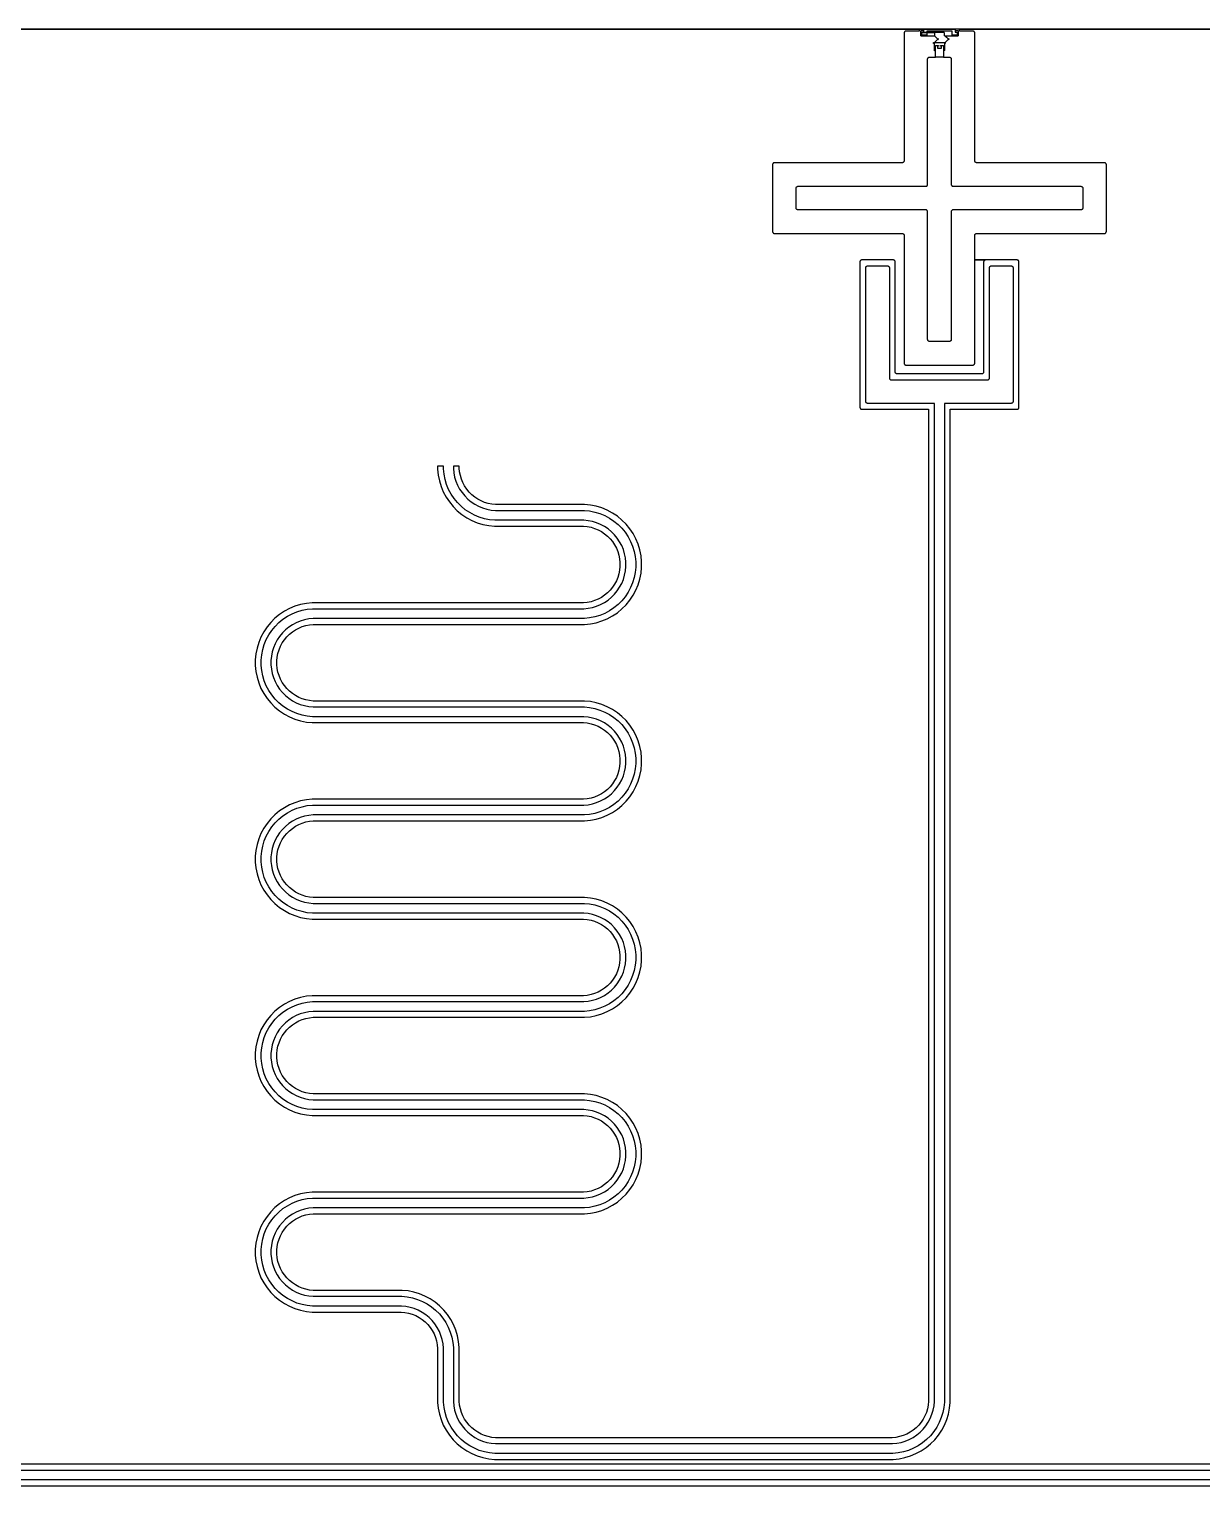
# Model space of a CAD drawing. Extents: x 200 to 9800, y 200 to 9800.
# Drawn here: x 5022 to 6217, y 4989 to 6472 of the extents above; entities that cross this region are included whole.
import ezdxf

# ---------------------------------------------------------------- set-up
doc = ezdxf.new("R2010")
doc.units = 0
doc.layers.add('L136D1', color=1, linetype='CONTINUOUS')
doc.layers.add('L1D0', color=2, linetype='CONTINUOUS')

msp = doc.modelspace()

# ---------------------------------------------------------------- linework, layer by layer
at = {"layer": 'L136D1'}
msp.add_lwpolyline([(5945.5, 6443.5), (5945.5, 6449.8), (5944.975, 6449.8), (5944.927, 6449.805), (5944.878, 6449.814), (5944.831, 6449.829), (5944.786, 6449.847), (5944.743, 6449.871), (5944.702, 6449.898), (5944.664, 6449.929), (5944.629, 6449.964), (5944.598, 6450.002), (5944.571, 6450.043), (5944.547, 6450.086), (5944.529, 6450.131), (5944.514, 6450.178), (5944.505, 6450.227), (5944.5, 6450.275), (5944.5, 6457.5), (5943.5, 6457.5), (5943.5, 6458.5), (5944.485, 6458.5), (5947.736, 6461.75), (5944.346, 6465.139), (5944.336, 6465.129), (5944.298, 6465.098), (5944.257, 6465.071), (5944.214, 6465.047), (5944.169, 6465.029), (5944.122, 6465.014), (5944.073, 6465.005), (5944.025, 6465), (5930.975, 6465), (5930.927, 6465.005), (5930.878, 6465.014), (5930.831, 6465.029), (5930.786, 6465.047), (5930.743, 6465.071), (5930.702, 6465.098), (5930.664, 6465.129), (5930.629, 6465.164), (5930.598, 6465.202), (5930.571, 6465.243), (5930.547, 6465.286), (5930.529, 6465.331), (5930.514, 6465.378), (5930.505, 6465.427), (5930.5, 6465.475), (5930.5, 6468.5), (5944.975, 6468.5), (5944.927, 6468.495), (5944.878, 6468.486), (5944.831, 6468.471), (5944.786, 6468.453), (5944.743, 6468.429), (5944.702, 6468.402), (5944.664, 6468.371), (5944.629, 6468.336), (5944.598, 6468.298), (5944.571, 6468.257), (5944.547, 6468.214), (5944.529, 6468.169), (5944.514, 6468.122), (5944.505, 6468.073), (5944.5, 6468.025), (5944.5, 6465.475), (5944.495, 6465.427), (5944.486, 6465.378), (5944.471, 6465.331), (5944.453, 6465.286), (5944.429, 6465.243), (5944.402, 6465.202), (5944.371, 6465.164), (5944.361, 6465.154), (5947.75, 6461.764), (5948.457, 6462.471), (5948.471, 6462.457), (5947.764, 6461.75), (5948.471, 6461.043), (5948.457, 6461.029), (5947.75, 6461.736), (5944.515, 6458.5), (5955.485, 6458.5), (5958.736, 6461.75), (5955.485, 6465), (5954.975, 6465), (5954.927, 6465.005), (5954.878, 6465.014), (5954.831, 6465.029), (5954.786, 6465.047), (5954.743, 6465.071), (5954.702, 6465.098), (5954.664, 6465.129), (5954.629, 6465.164), (5954.598, 6465.202), (5954.571, 6465.243), (5954.547, 6465.286), (5954.529, 6465.331), (5954.514, 6465.378), (5954.505, 6465.427), (5954.5, 6465.475), (5954.5, 6468.025), (5954.495, 6468.073), (5954.486, 6468.122), (5954.471, 6468.169), (5954.453, 6468.214), (5954.429, 6468.257), (5954.402, 6468.298), (5954.371, 6468.336), (5954.336, 6468.371), (5954.298, 6468.402), (5954.257, 6468.429), (5954.214, 6468.453), (5954.169, 6468.471), (5954.122, 6468.486), (5954.073, 6468.495), (5954.025, 6468.5), (5930.5, 6468.5), (5930.5, 6470.025), (5930.505, 6470.073), (5930.514, 6470.122), (5930.529, 6470.169), (5930.547, 6470.214), (5930.571, 6470.257), (5930.598, 6470.298), (5930.629, 6470.336), (5930.664, 6470.371), (5930.702, 6470.402), (5930.743, 6470.429), (5930.786, 6470.453), (5930.831, 6470.471), (5930.878, 6470.486), (5930.927, 6470.495), (5930.975, 6470.5), (5933.5, 6470.5), (5933.5, 6472), (5965.5, 6472), (5965.5, 6470.5), (5968.025, 6470.5), (5968.073, 6470.495), (5968.122, 6470.486), (5968.169, 6470.471), (5968.214, 6470.453), (5968.257, 6470.429), (5968.298, 6470.402), (5968.336, 6470.371), (5968.371, 6470.336), (5968.402, 6470.298), (5968.429, 6470.257), (5968.453, 6470.214), (5968.471, 6470.169), (5968.486, 6470.122), (5968.495, 6470.073), (5968.5, 6470.025), (5968.5, 6465.475), (5968.495, 6465.427), (5968.486, 6465.378), (5968.471, 6465.331), (5968.453, 6465.286), (5968.429, 6465.243), (5968.402, 6465.202), (5968.371, 6465.164), (5968.336, 6465.129), (5968.298, 6465.098), (5968.257, 6465.071), (5968.214, 6465.047), (5968.169, 6465.029), (5968.122, 6465.014), (5968.073, 6465.005), (5968.025, 6465), (5955.515, 6465), (5958.75, 6461.764), (5959.457, 6462.471), (5959.471, 6462.457), (5958.764, 6461.75), (5959.471, 6461.043), (5959.457, 6461.029), (5958.75, 6461.736), (5955.5, 6458.485), (5955.5, 6457.5), (5954.5, 6457.5), (5954.5, 6450.275), (5954.495, 6450.227), (5954.486, 6450.178), (5954.471, 6450.131), (5954.453, 6450.086), (5954.429, 6450.043), (5954.402, 6450.002), (5954.371, 6449.964), (5954.336, 6449.929), (5954.298, 6449.898), (5954.257, 6449.871), (5954.214, 6449.847), (5954.169, 6449.829), (5954.122, 6449.814), (5954.073, 6449.805), (5954.025, 6449.8), (5953.5, 6449.8), (5953.5, 6443.5)], close=True, dxfattribs=at)
at = {"layer": 'L1D0'}
for points in [[(7970, 6472), (2010.5, 6472)], [(3770, 6472), (5965.5, 6472), (5965.5, 6469), (5967.5, 6469), (5967.5, 6466), (5962.5, 6466), (5962.5, 6470), (5936.5, 6470), (5936.5, 6466), (5931.5, 6466), (5931.5, 6469), (5933.5, 6469), (5933.5, 6472), (5929, 6472), (5929, 6470), (5915.402, 6470), (5915.206, 6469.981), (5915.013, 6469.942), (5914.825, 6469.885), (5914.644, 6469.81), (5914.471, 6469.718), (5914.307, 6469.608), (5914.155, 6469.484), (5914.016, 6469.345), (5913.892, 6469.193), (5913.782, 6469.029), (5913.69, 6468.856), (5913.615, 6468.675), (5913.558, 6468.487), (5913.519, 6468.294), (5913.5, 6468.098), (5913.5, 6337.902), (5913.481, 6337.706), (5913.442, 6337.513), (5913.385, 6337.325), (5913.31, 6337.144), (5913.218, 6336.971), (5913.108, 6336.807), (5912.984, 6336.655), (5912.845, 6336.516), (5912.693, 6336.392), (5912.529, 6336.282), (5912.356, 6336.19), (5912.175, 6336.115), (5911.987, 6336.058), (5911.794, 6336.019), (5911.598, 6336), (5781.402, 6336), (5781.206, 6335.981), (5781.013, 6335.942), (5780.825, 6335.885), (5780.644, 6335.81), (5780.471, 6335.718), (5780.307, 6335.608), (5780.155, 6335.484), (5780.016, 6335.345), (5779.892, 6335.193), (5779.782, 6335.029), (5779.69, 6334.856), (5779.615, 6334.675), (5779.558, 6334.487), (5779.519, 6334.294), (5779.5, 6334.098), (5779.5, 6265.902), (5779.519, 6265.706), (5779.558, 6265.513), (5779.615, 6265.325), (5779.69, 6265.144), (5779.782, 6264.971), (5779.892, 6264.807), (5780.016, 6264.655), (5780.155, 6264.516), (5780.307, 6264.392), (5780.471, 6264.282), (5780.644, 6264.19), (5780.825, 6264.115), (5781.013, 6264.058), (5781.206, 6264.019), (5781.402, 6264), (5911.598, 6264), (5911.794, 6263.981), (5911.987, 6263.942), (5912.175, 6263.885), (5912.356, 6263.81), (5912.529, 6263.718), (5912.693, 6263.608), (5912.845, 6263.484), (5912.984, 6263.345), (5913.108, 6263.193), (5913.218, 6263.029), (5913.31, 6262.856), (5913.385, 6262.675), (5913.442, 6262.487), (5913.481, 6262.294), (5913.5, 6262.098), (5913.5, 6131.902), (5913.519, 6131.706), (5913.558, 6131.513), (5913.615, 6131.325), (5913.69, 6131.144), (5913.782, 6130.971), (5913.892, 6130.807), (5914.016, 6130.655), (5914.155, 6130.516), (5914.307, 6130.392), (5914.471, 6130.282), (5914.644, 6130.19), (5914.825, 6130.115), (5915.013, 6130.058), (5915.206, 6130.019), (5915.402, 6130), (5983.598, 6130), (5983.794, 6130.019), (5983.987, 6130.058), (5984.175, 6130.115), (5984.356, 6130.19), (5984.529, 6130.282), (5984.693, 6130.392), (5984.845, 6130.516), (5984.984, 6130.655), (5985.108, 6130.807), (5985.218, 6130.971), (5985.31, 6131.144), (5985.385, 6131.325), (5985.442, 6131.513), (5985.481, 6131.706), (5985.5, 6131.902), (5985.5, 6237), (5996.402, 6237), (5996.206, 6236.981), (5996.013, 6236.942), (5995.825, 6236.885), (5995.644, 6236.81), (5995.471, 6236.718), (5995.307, 6236.608), (5995.155, 6236.484), (5995.016, 6236.345), (5994.892, 6236.193), (5994.782, 6236.029), (5994.69, 6235.856), (5994.615, 6235.675), (5994.558, 6235.487), (5994.519, 6235.294), (5994.5, 6235.098), (5994.5, 6122.902), (5994.481, 6122.706), (5994.442, 6122.513), (5994.385, 6122.325), (5994.31, 6122.144), (5994.218, 6121.971), (5994.108, 6121.807), (5993.984, 6121.655), (5993.845, 6121.516), (5993.693, 6121.392), (5993.529, 6121.282), (5993.356, 6121.19), (5993.175, 6121.115), (5992.987, 6121.058), (5992.794, 6121.019), (5992.598, 6121), (5906.402, 6121), (5906.206, 6121.019), (5906.013, 6121.058), (5905.825, 6121.115), (5905.644, 6121.19), (5905.471, 6121.282), (5905.307, 6121.392), (5905.155, 6121.516), (5905.016, 6121.655), (5904.892, 6121.807), (5904.782, 6121.971), (5904.69, 6122.144), (5904.615, 6122.325), (5904.558, 6122.513), (5904.519, 6122.706), (5904.5, 6122.902), (5904.5, 6235.098), (5904.481, 6235.294), (5904.442, 6235.487), (5904.385, 6235.675), (5904.31, 6235.856), (5904.218, 6236.029), (5904.108, 6236.193), (5903.984, 6236.345), (5903.845, 6236.484), (5903.693, 6236.608), (5903.529, 6236.718), (5903.356, 6236.81), (5903.175, 6236.885), (5902.987, 6236.942), (5902.794, 6236.981), (5902.598, 6237), (5870.402, 6237), (5870.206, 6236.981), (5870.013, 6236.942), (5869.825, 6236.885), (5869.644, 6236.81), (5869.471, 6236.718), (5869.307, 6236.608), (5869.155, 6236.484), (5869.016, 6236.345), (5868.892, 6236.193), (5868.782, 6236.029), (5868.69, 6235.856), (5868.615, 6235.675), (5868.558, 6235.487), (5868.519, 6235.294), (5868.5, 6235.098), (5868.5, 6086.902), (5868.519, 6086.706), (5868.558, 6086.513), (5868.615, 6086.325), (5868.69, 6086.144), (5868.782, 6085.971), (5868.892, 6085.807), (5869.016, 6085.655), (5869.155, 6085.516), (5869.307, 6085.392), (5869.471, 6085.282), (5869.644, 6085.19), (5869.825, 6085.115), (5870.013, 6085.058), (5870.206, 6085.019), (5870.402, 6085), (5938.5, 6085), (5938.5, 5075.084), (5938.124, 5071.271), (5937.377, 5067.512), (5936.265, 5063.845), (5934.798, 5060.305), (5932.992, 5056.926), (5930.863, 5053.74), (5928.432, 5050.778), (5925.722, 5048.068), (5922.76, 5045.637), (5919.574, 5043.508), (5916.195, 5041.702), (5912.655, 5040.235), (5908.988, 5039.123), (5905.229, 5038.376), (5901.416, 5038), (5497.584, 5038), (5493.771, 5038.376), (5490.012, 5039.123), (5486.345, 5040.235), (5482.805, 5041.702), (5479.426, 5043.508), (5476.24, 5045.637), (5473.278, 5048.068), (5470.568, 5050.778), (5468.137, 5053.74), (5466.008, 5056.926), (5464.202, 5060.305), (5462.735, 5063.845), (5461.623, 5067.512), (5460.876, 5071.271), (5460.5, 5075.084), (5460.5, 5129.997), (5459.913, 5135.961), (5458.743, 5141.84), (5457.003, 5147.575), (5454.71, 5153.112), (5451.885, 5158.398), (5448.555, 5163.381), (5444.753, 5168.015), (5440.515, 5172.253), (5435.881, 5176.055), (5430.898, 5179.385), (5425.612, 5182.21), (5420.075, 5184.503), (5414.34, 5186.243), (5408.461, 5187.413), (5402.497, 5188), (5311.892, 5188), (5308.079, 5188.376), (5304.32, 5189.123), (5300.653, 5190.235), (5297.113, 5191.702), (5293.734, 5193.508), (5290.548, 5195.637), (5287.586, 5198.068), (5284.876, 5200.778), (5282.445, 5203.74), (5280.316, 5206.926), (5278.51, 5210.305), (5277.043, 5213.845), (5275.931, 5217.512), (5275.184, 5221.271), (5274.808, 5225.084), (5274.808, 5228.916), (5275.184, 5232.729), (5275.931, 5236.488), (5277.043, 5240.155), (5278.51, 5243.695), (5280.316, 5247.074), (5282.445, 5250.26), (5284.876, 5253.222), (5287.586, 5255.932), (5290.548, 5258.363), (5293.734, 5260.492), (5297.113, 5262.298), (5300.653, 5263.765), (5304.32, 5264.877), (5308.079, 5265.624), (5311.892, 5266), (5588.189, 5266), (5594.153, 5266.587), (5600.032, 5267.757), (5605.767, 5269.497), (5611.304, 5271.79), (5616.59, 5274.615), (5621.573, 5277.945), (5626.207, 5281.747), (5630.445, 5285.985), (5634.247, 5290.619), (5637.577, 5295.602), (5640.402, 5300.888), (5642.695, 5306.425), (5644.435, 5312.16), (5645.605, 5318.039), (5646.192, 5324.003), (5646.192, 5329.997), (5645.605, 5335.961), (5644.435, 5341.84), (5642.695, 5347.575), (5640.402, 5353.112), (5637.577, 5358.398), (5634.247, 5363.381), (5630.445, 5368.015), (5626.207, 5372.253), (5621.573, 5376.055), (5616.59, 5379.385), (5611.304, 5382.21), (5605.767, 5384.503), (5600.032, 5386.243), (5594.153, 5387.413), (5588.189, 5388), (5311.892, 5388), (5308.079, 5388.376), (5304.32, 5389.123), (5300.653, 5390.235), (5297.113, 5391.702), (5293.734, 5393.508), (5290.548, 5395.637), (5287.586, 5398.068), (5284.876, 5400.778), (5282.445, 5403.74), (5280.316, 5406.926), (5278.51, 5410.305), (5277.043, 5413.845), (5275.931, 5417.512), (5275.184, 5421.271), (5274.808, 5425.084), (5274.808, 5428.916), (5275.184, 5432.729), (5275.931, 5436.488), (5277.043, 5440.155), (5278.51, 5443.695), (5280.316, 5447.074), (5282.445, 5450.26), (5284.876, 5453.222), (5287.586, 5455.932), (5290.548, 5458.363), (5293.734, 5460.492), (5297.113, 5462.298), (5300.653, 5463.765), (5304.32, 5464.877), (5308.079, 5465.624), (5311.892, 5466), (5588.189, 5466), (5594.153, 5466.587), (5600.032, 5467.757), (5605.767, 5469.497), (5611.304, 5471.79), (5616.59, 5474.615), (5621.573, 5477.945), (5626.207, 5481.747), (5630.445, 5485.985), (5634.247, 5490.619), (5637.577, 5495.602), (5640.402, 5500.888), (5642.695, 5506.425), (5644.435, 5512.16), (5645.605, 5518.039), (5646.192, 5524.003), (5646.192, 5529.997), (5645.605, 5535.961), (5644.435, 5541.84), (5642.695, 5547.575), (5640.402, 5553.112), (5637.577, 5558.398), (5634.247, 5563.381), (5630.445, 5568.015), (5626.207, 5572.253), (5621.573, 5576.055), (5616.59, 5579.385), (5611.304, 5582.21), (5605.767, 5584.503), (5600.032, 5586.243), (5594.153, 5587.413), (5588.189, 5588), (5311.892, 5588), (5308.079, 5588.376), (5304.32, 5589.123), (5300.653, 5590.235), (5297.113, 5591.702), (5293.734, 5593.508), (5290.548, 5595.637), (5287.586, 5598.068), (5284.876, 5600.778), (5282.445, 5603.74), (5280.316, 5606.926), (5278.51, 5610.305), (5277.043, 5613.845), (5275.931, 5617.512), (5275.184, 5621.271), (5274.808, 5625.084), (5274.808, 5628.916), (5275.184, 5632.729), (5275.931, 5636.488), (5277.043, 5640.155), (5278.51, 5643.695), (5280.316, 5647.074), (5282.445, 5650.26), (5284.876, 5653.222), (5287.586, 5655.932), (5290.548, 5658.363), (5293.734, 5660.492), (5297.113, 5662.298), (5300.653, 5663.765), (5304.32, 5664.877), (5308.079, 5665.624), (5311.892, 5666), (5588.189, 5666), (5594.153, 5666.587), (5600.032, 5667.757), (5605.767, 5669.497), (5611.304, 5671.79), (5616.59, 5674.615), (5621.573, 5677.945), (5626.207, 5681.747), (5630.445, 5685.985), (5634.247, 5690.619), (5637.577, 5695.602), (5640.402, 5700.888), (5642.695, 5706.425), (5644.435, 5712.16), (5645.605, 5718.039), (5646.192, 5724.003), (5646.192, 5729.997), (5645.605, 5735.961), (5644.435, 5741.84), (5642.695, 5747.575), (5640.402, 5753.112), (5637.577, 5758.398), (5634.247, 5763.381), (5630.445, 5768.015), (5626.207, 5772.253), (5621.573, 5776.055), (5616.59, 5779.385), (5611.304, 5782.21), (5605.767, 5784.503), (5600.032, 5786.243), (5594.153, 5787.413), (5588.189, 5788), (5311.892, 5788), (5308.079, 5788.376), (5304.32, 5789.123), (5300.653, 5790.235), (5297.113, 5791.702), (5293.734, 5793.508), (5290.548, 5795.637), (5287.586, 5798.068), (5284.876, 5800.778), (5282.445, 5803.74), (5280.316, 5806.926), (5278.51, 5810.305), (5277.043, 5813.845), (5275.931, 5817.512), (5275.184, 5821.271), (5274.808, 5825.084), (5274.808, 5828.916), (5275.184, 5832.729), (5275.931, 5836.488), (5277.043, 5840.155), (5278.51, 5843.695), (5280.316, 5847.074), (5282.445, 5850.26), (5284.876, 5853.222), (5287.586, 5855.932), (5290.548, 5858.363), (5293.734, 5860.492), (5297.113, 5862.298), (5300.653, 5863.765), (5304.32, 5864.877), (5308.079, 5865.624), (5311.892, 5866), (5588.189, 5866), (5594.153, 5866.587), (5600.032, 5867.757), (5605.767, 5869.497), (5611.304, 5871.79), (5616.59, 5874.615), (5621.573, 5877.945), (5626.207, 5881.747), (5630.445, 5885.985), (5634.247, 5890.619), (5637.577, 5895.602), (5640.402, 5900.888), (5642.695, 5906.425), (5644.435, 5912.16), (5645.605, 5918.039), (5646.192, 5924.003), (5646.192, 5929.997), (5645.605, 5935.961), (5644.435, 5941.84), (5642.695, 5947.575), (5640.402, 5953.112), (5637.577, 5958.398), (5634.247, 5963.381), (5630.445, 5968.015), (5626.207, 5972.253), (5621.573, 5976.055), (5616.59, 5979.385), (5611.304, 5982.21), (5605.767, 5984.503), (5600.032, 5986.243), (5594.153, 5987.413), (5588.189, 5988), (5497.584, 5988), (5493.771, 5988.376), (5490.012, 5989.123), (5486.345, 5990.235), (5482.805, 5991.702), (5479.426, 5993.508), (5476.24, 5995.637), (5473.278, 5998.068), (5470.568, 6000.778), (5468.137, 6003.74), (5466.008, 6006.926), (5464.202, 6010.305), (5462.735, 6013.845), (5461.623, 6017.512), (5460.876, 6021.271), (5460.5, 6025.084), (5460.5, 6027), (5454.5, 6027), (5454.5, 6024.789), (5454.933, 6020.389), (5455.796, 6016.053), (5457.079, 6011.822), (5458.771, 6007.737), (5460.856, 6003.837), (5463.312, 6000.161), (5466.117, 5996.743), (5469.243, 5993.617), (5472.661, 5990.812), (5476.337, 5988.356), (5480.237, 5986.271), (5484.322, 5984.579), (5488.553, 5983.296), (5492.889, 5982.433), (5497.289, 5982), (5587.894, 5982), (5593.272, 5981.47), (5598.572, 5980.416), (5603.743, 5978.847), (5608.736, 5976.779), (5613.502, 5974.232), (5617.995, 5971.23), (5622.172, 5967.801), (5625.993, 5963.98), (5629.422, 5959.803), (5632.424, 5955.31), (5634.971, 5950.544), (5637.039, 5945.551), (5638.608, 5940.38), (5639.662, 5935.08), (5640.192, 5929.702), (5640.192, 5924.298), (5639.662, 5918.92), (5638.608, 5913.62), (5637.039, 5908.449), (5634.971, 5903.456), (5632.424, 5898.69), (5629.422, 5894.197), (5625.993, 5890.02), (5622.172, 5886.199), (5617.995, 5882.77), (5613.502, 5879.768), (5608.736, 5877.221), (5603.743, 5875.153), (5598.572, 5873.584), (5593.272, 5872.53), (5587.894, 5872), (5311.597, 5872), (5307.197, 5871.567), (5302.861, 5870.704), (5298.63, 5869.421), (5294.545, 5867.729), (5290.645, 5865.644), (5286.969, 5863.188), (5283.551, 5860.383), (5280.425, 5857.257), (5277.62, 5853.839), (5275.164, 5850.163), (5273.079, 5846.263), (5271.387, 5842.178), (5270.104, 5837.947), (5269.241, 5833.611), (5268.808, 5829.211), (5268.808, 5824.789), (5269.241, 5820.389), (5270.104, 5816.053), (5271.387, 5811.822), (5273.079, 5807.737), (5275.164, 5803.837), (5277.62, 5800.161), (5280.425, 5796.743), (5283.551, 5793.617), (5286.969, 5790.812), (5290.645, 5788.356), (5294.545, 5786.271), (5298.63, 5784.579), (5302.861, 5783.296), (5307.197, 5782.433), (5311.597, 5782), (5587.894, 5782), (5593.272, 5781.47), (5598.572, 5780.416), (5603.743, 5778.847), (5608.736, 5776.779), (5613.502, 5774.232), (5617.995, 5771.23), (5622.172, 5767.801), (5625.993, 5763.98), (5629.422, 5759.803), (5632.424, 5755.31), (5634.971, 5750.544), (5637.039, 5745.551), (5638.608, 5740.38), (5639.662, 5735.08), (5640.192, 5729.702), (5640.192, 5724.298), (5639.662, 5718.92), (5638.608, 5713.62), (5637.039, 5708.449), (5634.971, 5703.456), (5632.424, 5698.69), (5629.422, 5694.197), (5625.993, 5690.02), (5622.172, 5686.199), (5617.995, 5682.77), (5613.502, 5679.768), (5608.736, 5677.221), (5603.743, 5675.153), (5598.572, 5673.584), (5593.272, 5672.53), (5587.894, 5672), (5311.597, 5672), (5307.197, 5671.567), (5302.861, 5670.704), (5298.63, 5669.421), (5294.545, 5667.729), (5290.645, 5665.644), (5286.969, 5663.188), (5283.551, 5660.383), (5280.425, 5657.257), (5277.62, 5653.839), (5275.164, 5650.163), (5273.079, 5646.263), (5271.387, 5642.178), (5270.104, 5637.947), (5269.241, 5633.611), (5268.808, 5629.211), (5268.808, 5624.789), (5269.241, 5620.389), (5270.104, 5616.053), (5271.387, 5611.822), (5273.079, 5607.737), (5275.164, 5603.837), (5277.62, 5600.161), (5280.425, 5596.743), (5283.551, 5593.617), (5286.969, 5590.812), (5290.645, 5588.356), (5294.545, 5586.271), (5298.63, 5584.579), (5302.861, 5583.296), (5307.197, 5582.433), (5311.597, 5582), (5587.894, 5582), (5593.272, 5581.47), (5598.572, 5580.416), (5603.743, 5578.847), (5608.736, 5576.779), (5613.502, 5574.232), (5617.995, 5571.23), (5622.172, 5567.801), (5625.993, 5563.98), (5629.422, 5559.803), (5632.424, 5555.31), (5634.971, 5550.544), (5637.039, 5545.551), (5638.608, 5540.38), (5639.662, 5535.08), (5640.192, 5529.702), (5640.192, 5524.298), (5639.662, 5518.92), (5638.608, 5513.62), (5637.039, 5508.449), (5634.971, 5503.456), (5632.424, 5498.69), (5629.422, 5494.197), (5625.993, 5490.02), (5622.172, 5486.199), (5617.995, 5482.77), (5613.502, 5479.768), (5608.736, 5477.221), (5603.743, 5475.153), (5598.572, 5473.584), (5593.272, 5472.53), (5587.894, 5472), (5311.597, 5472), (5307.197, 5471.567), (5302.861, 5470.704), (5298.63, 5469.421), (5294.545, 5467.729), (5290.645, 5465.644), (5286.969, 5463.188), (5283.551, 5460.383), (5280.425, 5457.257), (5277.62, 5453.839), (5275.164, 5450.163), (5273.079, 5446.263), (5271.387, 5442.178), (5270.104, 5437.947), (5269.241, 5433.611), (5268.808, 5429.211), (5268.808, 5424.789), (5269.241, 5420.389), (5270.104, 5416.053), (5271.387, 5411.822), (5273.079, 5407.737), (5275.164, 5403.837), (5277.62, 5400.161), (5280.425, 5396.743), (5283.551, 5393.617), (5286.969, 5390.812), (5290.645, 5388.356), (5294.545, 5386.271), (5298.63, 5384.579), (5302.861, 5383.296), (5307.197, 5382.433), (5311.597, 5382), (5587.894, 5382), (5593.272, 5381.47), (5598.572, 5380.416), (5603.743, 5378.847), (5608.736, 5376.779), (5613.502, 5374.232), (5617.995, 5371.23), (5622.172, 5367.801), (5625.993, 5363.98), (5629.422, 5359.803), (5632.424, 5355.31), (5634.971, 5350.544), (5637.039, 5345.551), (5638.608, 5340.38), (5639.662, 5335.08), (5640.192, 5329.702), (5640.192, 5324.298), (5639.662, 5318.92), (5638.608, 5313.62), (5637.039, 5308.449), (5634.971, 5303.456), (5632.424, 5298.69), (5629.422, 5294.197), (5625.993, 5290.02), (5622.172, 5286.199), (5617.995, 5282.77), (5613.502, 5279.768), (5608.736, 5277.221), (5603.743, 5275.153), (5598.572, 5273.584), (5593.272, 5272.53), (5587.894, 5272), (5311.597, 5272), (5307.197, 5271.567), (5302.861, 5270.704), (5298.63, 5269.421), (5294.545, 5267.729), (5290.645, 5265.644), (5286.969, 5263.188), (5283.551, 5260.383), (5280.425, 5257.257), (5277.62, 5253.839), (5275.164, 5250.163), (5273.079, 5246.263), (5271.387, 5242.178), (5270.104, 5237.947), (5269.241, 5233.611), (5268.808, 5229.211), (5268.808, 5224.789), (5269.241, 5220.389), (5270.104, 5216.053), (5271.387, 5211.822), (5273.079, 5207.737), (5275.164, 5203.837), (5277.62, 5200.161), (5280.425, 5196.743), (5283.551, 5193.617), (5286.969, 5190.812), (5290.645, 5188.356), (5294.545, 5186.271), (5298.63, 5184.579), (5302.861, 5183.296), (5307.197, 5182.433), (5311.597, 5182), (5402.202, 5182), (5407.58, 5181.47), (5412.88, 5180.416), (5418.051, 5178.847), (5423.044, 5176.779), (5427.81, 5174.232), (5432.303, 5171.23), (5436.48, 5167.801), (5440.301, 5163.98), (5443.73, 5159.803), (5446.732, 5155.31), (5449.279, 5150.544), (5451.347, 5145.551), (5452.916, 5140.38), (5453.97, 5135.08), (5454.5, 5129.702), (5454.5, 5074.789), (5454.933, 5070.389), (5455.796, 5066.053), (5457.079, 5061.822), (5458.771, 5057.737), (5460.856, 5053.837), (5463.312, 5050.161), (5466.117, 5046.743), (5469.243, 5043.617), (5472.661, 5040.812), (5476.337, 5038.356), (5480.237, 5036.271), (5484.322, 5034.579), (5488.553, 5033.296), (5492.889, 5032.433), (5497.289, 5032), (5901.711, 5032), (5906.111, 5032.433), (5910.447, 5033.296), (5914.678, 5034.579), (5918.763, 5036.271), (5922.663, 5038.356), (5926.339, 5040.812), (5929.757, 5043.617), (5932.883, 5046.743), (5935.688, 5050.161), (5938.144, 5053.837), (5940.229, 5057.737), (5941.921, 5061.822), (5943.204, 5066.053), (5944.067, 5070.389), (5944.5, 5074.789), (5944.5, 6091), (5876.402, 6091), (5876.206, 6091.019), (5876.013, 6091.058), (5875.825, 6091.115), (5875.644, 6091.19), (5875.471, 6091.282), (5875.307, 6091.392), (5875.155, 6091.516), (5875.016, 6091.655), (5874.892, 6091.807), (5874.782, 6091.971), (5874.69, 6092.144), (5874.615, 6092.325), (5874.558, 6092.513), (5874.519, 6092.706), (5874.5, 6092.902), (5874.5, 6229.098), (5874.519, 6229.294), (5874.558, 6229.487), (5874.615, 6229.675), (5874.69, 6229.856), (5874.782, 6230.029), (5874.892, 6230.193), (5875.016, 6230.345), (5875.155, 6230.484), (5875.307, 6230.608), (5875.471, 6230.718), (5875.644, 6230.81), (5875.825, 6230.885), (5876.013, 6230.942), (5876.206, 6230.981), (5876.402, 6231), (5896.598, 6231), (5896.794, 6230.981), (5896.987, 6230.942), (5897.175, 6230.885), (5897.356, 6230.81), (5897.529, 6230.718), (5897.693, 6230.608), (5897.845, 6230.484), (5897.984, 6230.345), (5898.108, 6230.193), (5898.218, 6230.029), (5898.31, 6229.856), (5898.385, 6229.675), (5898.442, 6229.487), (5898.481, 6229.294), (5898.5, 6229.098), (5898.5, 6116.902), (5898.519, 6116.706), (5898.558, 6116.513), (5898.615, 6116.325), (5898.69, 6116.144), (5898.782, 6115.971), (5898.892, 6115.807), (5899.016, 6115.655), (5899.155, 6115.516), (5899.307, 6115.392), (5899.471, 6115.282), (5899.644, 6115.19), (5899.825, 6115.115), (5900.013, 6115.058), (5900.206, 6115.019), (5900.402, 6115), (5998.598, 6115), (5998.794, 6115.019), (5998.987, 6115.058), (5999.175, 6115.115), (5999.356, 6115.19), (5999.529, 6115.282), (5999.693, 6115.392), (5999.845, 6115.516), (5999.984, 6115.655), (6000.108, 6115.807), (6000.218, 6115.971), (6000.31, 6116.144), (6000.385, 6116.325), (6000.442, 6116.513), (6000.481, 6116.706), (6000.5, 6116.902), (6000.5, 6229.098), (6000.519, 6229.294), (6000.558, 6229.487), (6000.615, 6229.675), (6000.69, 6229.856), (6000.782, 6230.029), (6000.892, 6230.193), (6001.016, 6230.345), (6001.155, 6230.484), (6001.307, 6230.608), (6001.471, 6230.718), (6001.644, 6230.81), (6001.825, 6230.885), (6002.013, 6230.942), (6002.206, 6230.981), (6002.402, 6231), (6022.598, 6231), (6022.794, 6230.981), (6022.987, 6230.942), (6023.175, 6230.885), (6023.356, 6230.81), (6023.529, 6230.718), (6023.693, 6230.608), (6023.845, 6230.484), (6023.984, 6230.345), (6024.108, 6230.193), (6024.218, 6230.029), (6024.31, 6229.856), (6024.385, 6229.675), (6024.442, 6229.487), (6024.481, 6229.294), (6024.5, 6229.098), (6024.5, 6092.902), (6024.481, 6092.706), (6024.442, 6092.513), (6024.385, 6092.325), (6024.31, 6092.144), (6024.218, 6091.971), (6024.108, 6091.807), (6023.984, 6091.655), (6023.845, 6091.516), (6023.693, 6091.392), (6023.529, 6091.282), (6023.356, 6091.19), (6023.175, 6091.115), (6022.987, 6091.058), (6022.794, 6091.019), (6022.598, 6091), (5954.5, 6091), (5954.5, 5074.298), (5953.97, 5068.92), (5952.916, 5063.62), (5951.347, 5058.449), (5949.279, 5053.456), (5946.732, 5048.69), (5943.73, 5044.197), (5940.301, 5040.02), (5936.48, 5036.199), (5932.303, 5032.77), (5927.81, 5029.768), (5923.044, 5027.221), (5918.051, 5025.153), (5912.88, 5023.584), (5907.58, 5022.53), (5902.202, 5022), (5496.798, 5022), (5491.42, 5022.53), (5486.12, 5023.584), (5480.949, 5025.153), (5475.956, 5027.221), (5471.19, 5029.768), (5466.697, 5032.77), (5462.52, 5036.199), (5458.699, 5040.02), (5455.27, 5044.197), (5452.268, 5048.69), (5449.721, 5053.456), (5447.653, 5058.449), (5446.084, 5063.62), (5445.03, 5068.92), (5444.5, 5074.298), (5444.5, 5129.211), (5444.067, 5133.611), (5443.204, 5137.947), (5441.921, 5142.178), (5440.229, 5146.263), (5438.144, 5150.163), (5435.688, 5153.839), (5432.883, 5157.257), (5429.757, 5160.383), (5426.339, 5163.188), (5422.663, 5165.644), (5418.763, 5167.729), (5414.678, 5169.421), (5410.447, 5170.704), (5406.111, 5171.567), (5401.711, 5172), (5311.106, 5172), (5305.728, 5172.53), (5300.428, 5173.584), (5295.257, 5175.153), (5290.264, 5177.221), (5285.498, 5179.768), (5281.005, 5182.77), (5276.828, 5186.199), (5273.007, 5190.02), (5269.578, 5194.197), (5266.576, 5198.69), (5264.029, 5203.456), (5261.961, 5208.449), (5260.392, 5213.62), (5259.338, 5218.92), (5258.808, 5224.298), (5258.808, 5229.702), (5259.338, 5235.08), (5260.392, 5240.38), (5261.961, 5245.551), (5264.029, 5250.544), (5266.576, 5255.31), (5269.578, 5259.803), (5273.007, 5263.98), (5276.828, 5267.801), (5281.005, 5271.23), (5285.498, 5274.232), (5290.264, 5276.779), (5295.257, 5278.847), (5300.428, 5280.416), (5305.728, 5281.47), (5311.106, 5282), (5587.403, 5282), (5591.803, 5282.433), (5596.139, 5283.296), (5600.37, 5284.579), (5604.455, 5286.271), (5608.355, 5288.356), (5612.031, 5290.812), (5615.449, 5293.617), (5618.575, 5296.743), (5621.38, 5300.161), (5623.836, 5303.837), (5625.921, 5307.737), (5627.613, 5311.822), (5628.896, 5316.053), (5629.759, 5320.389), (5630.192, 5324.789), (5630.192, 5329.211), (5629.759, 5333.611), (5628.896, 5337.947), (5627.613, 5342.178), (5625.921, 5346.263), (5623.836, 5350.163), (5621.38, 5353.839), (5618.575, 5357.257), (5615.449, 5360.383), (5612.031, 5363.188), (5608.355, 5365.644), (5604.455, 5367.729), (5600.37, 5369.421), (5596.139, 5370.704), (5591.803, 5371.567), (5587.403, 5372), (5311.106, 5372), (5305.728, 5372.53), (5300.428, 5373.584), (5295.257, 5375.153), (5290.264, 5377.221), (5285.498, 5379.768), (5281.005, 5382.77), (5276.828, 5386.199), (5273.007, 5390.02), (5269.578, 5394.197), (5266.576, 5398.69), (5264.029, 5403.456), (5261.961, 5408.449), (5260.392, 5413.62), (5259.338, 5418.92), (5258.808, 5424.298), (5258.808, 5429.702), (5259.338, 5435.08), (5260.392, 5440.38), (5261.961, 5445.551), (5264.029, 5450.544), (5266.576, 5455.31), (5269.578, 5459.803), (5273.007, 5463.98), (5276.828, 5467.801), (5281.005, 5471.23), (5285.498, 5474.232), (5290.264, 5476.779), (5295.257, 5478.847), (5300.428, 5480.416), (5305.728, 5481.47), (5311.106, 5482), (5587.403, 5482), (5591.803, 5482.433), (5596.139, 5483.296), (5600.37, 5484.579), (5604.455, 5486.271), (5608.355, 5488.356), (5612.031, 5490.812), (5615.449, 5493.617), (5618.575, 5496.743), (5621.38, 5500.161), (5623.836, 5503.837), (5625.921, 5507.737), (5627.613, 5511.822), (5628.896, 5516.053), (5629.759, 5520.389), (5630.192, 5524.789), (5630.192, 5529.211), (5629.759, 5533.611), (5628.896, 5537.947), (5627.613, 5542.178), (5625.921, 5546.263), (5623.836, 5550.163), (5621.38, 5553.839), (5618.575, 5557.257), (5615.449, 5560.383), (5612.031, 5563.188), (5608.355, 5565.644), (5604.455, 5567.729), (5600.37, 5569.421), (5596.139, 5570.704), (5591.803, 5571.567), (5587.403, 5572), (5311.106, 5572), (5305.728, 5572.53), (5300.428, 5573.584), (5295.257, 5575.153), (5290.264, 5577.221), (5285.498, 5579.768), (5281.005, 5582.77), (5276.828, 5586.199), (5273.007, 5590.02), (5269.578, 5594.197), (5266.576, 5598.69), (5264.029, 5603.456), (5261.961, 5608.449), (5260.392, 5613.62), (5259.338, 5618.92), (5258.808, 5624.298), (5258.808, 5629.702), (5259.338, 5635.08), (5260.392, 5640.38), (5261.961, 5645.551), (5264.029, 5650.544), (5266.576, 5655.31), (5269.578, 5659.803), (5273.007, 5663.98), (5276.828, 5667.801), (5281.005, 5671.23), (5285.498, 5674.232), (5290.264, 5676.779), (5295.257, 5678.847), (5300.428, 5680.416), (5305.728, 5681.47), (5311.106, 5682), (5587.403, 5682), (5591.803, 5682.433), (5596.139, 5683.296), (5600.37, 5684.579), (5604.455, 5686.271), (5608.355, 5688.356), (5612.031, 5690.812), (5615.449, 5693.617), (5618.575, 5696.743), (5621.38, 5700.161), (5623.836, 5703.837), (5625.921, 5707.737), (5627.613, 5711.822), (5628.896, 5716.053), (5629.759, 5720.389), (5630.192, 5724.789), (5630.192, 5729.211), (5629.759, 5733.611), (5628.896, 5737.947), (5627.613, 5742.178), (5625.921, 5746.263), (5623.836, 5750.163), (5621.38, 5753.839), (5618.575, 5757.257), (5615.449, 5760.383), (5612.031, 5763.188), (5608.355, 5765.644), (5604.455, 5767.729), (5600.37, 5769.421), (5596.139, 5770.704), (5591.803, 5771.567), (5587.403, 5772), (5311.106, 5772), (5305.728, 5772.53), (5300.428, 5773.584), (5295.257, 5775.153), (5290.264, 5777.221), (5285.498, 5779.768), (5281.005, 5782.77), (5276.828, 5786.199), (5273.007, 5790.02), (5269.578, 5794.197), (5266.576, 5798.69), (5264.029, 5803.456), (5261.961, 5808.449), (5260.392, 5813.62), (5259.338, 5818.92), (5258.808, 5824.298), (5258.808, 5829.702), (5259.338, 5835.08), (5260.392, 5840.38), (5261.961, 5845.551), (5264.029, 5850.544), (5266.576, 5855.31), (5269.578, 5859.803), (5273.007, 5863.98), (5276.828, 5867.801), (5281.005, 5871.23), (5285.498, 5874.232), (5290.264, 5876.779), (5295.257, 5878.847), (5300.428, 5880.416), (5305.728, 5881.47), (5311.106, 5882), (5587.403, 5882), (5591.803, 5882.433), (5596.139, 5883.296), (5600.37, 5884.579), (5604.455, 5886.271), (5608.355, 5888.356), (5612.031, 5890.812), (5615.449, 5893.617), (5618.575, 5896.743), (5621.38, 5900.161), (5623.836, 5903.837), (5625.921, 5907.737), (5627.613, 5911.822), (5628.896, 5916.053), (5629.759, 5920.389), (5630.192, 5924.789), (5630.192, 5929.211), (5629.759, 5933.611), (5628.896, 5937.947), (5627.613, 5942.178), (5625.921, 5946.263), (5623.836, 5950.163), (5621.38, 5953.839), (5618.575, 5957.257), (5615.449, 5960.383), (5612.031, 5963.188), (5608.355, 5965.644), (5604.455, 5967.729), (5600.37, 5969.421), (5596.139, 5970.704), (5591.803, 5971.567), (5587.403, 5972), (5496.798, 5972), (5491.42, 5972.53), (5486.12, 5973.584), (5480.949, 5975.153), (5475.956, 5977.221), (5471.19, 5979.768), (5466.697, 5982.77), (5462.52, 5986.199), (5458.699, 5990.02), (5455.27, 5994.197), (5452.268, 5998.69), (5449.721, 6003.456), (5447.653, 6008.449), (5446.084, 6013.62), (5445.03, 6018.92), (5444.5, 6024.298), (5444.5, 6027), (5438.5, 6027), (5438.5, 6024.003), (5439.087, 6018.039), (5440.257, 6012.16), (5441.997, 6006.425), (5444.29, 6000.888), (5447.115, 5995.602), (5450.445, 5990.619), (5454.247, 5985.985), (5458.485, 5981.747), (5463.119, 5977.945), (5468.102, 5974.615), (5473.388, 5971.79), (5478.925, 5969.497), (5484.66, 5967.757), (5490.539, 5966.587), (5496.503, 5966), (5587.108, 5966), (5590.921, 5965.624), (5594.68, 5964.877), (5598.347, 5963.765), (5601.887, 5962.298), (5605.266, 5960.492), (5608.452, 5958.363), (5611.414, 5955.932), (5614.124, 5953.222), (5616.555, 5950.26), (5618.684, 5947.074), (5620.49, 5943.695), (5621.957, 5940.155), (5623.069, 5936.488), (5623.816, 5932.729), (5624.192, 5928.916), (5624.192, 5925.084), (5623.816, 5921.271), (5623.069, 5917.512), (5621.957, 5913.845), (5620.49, 5910.305), (5618.684, 5906.926), (5616.555, 5903.74), (5614.124, 5900.778), (5611.414, 5898.068), (5608.452, 5895.637), (5605.266, 5893.508), (5601.887, 5891.702), (5598.347, 5890.235), (5594.68, 5889.123), (5590.921, 5888.376), (5587.108, 5888), (5310.811, 5888), (5304.847, 5887.413), (5298.968, 5886.243), (5293.233, 5884.503), (5287.696, 5882.21), (5282.41, 5879.385), (5277.427, 5876.055), (5272.793, 5872.253), (5268.555, 5868.015), (5264.753, 5863.381), (5261.423, 5858.398), (5258.598, 5853.112), (5256.305, 5847.575), (5254.565, 5841.84), (5253.395, 5835.961), (5252.808, 5829.997), (5252.808, 5824.003), (5253.395, 5818.039), (5254.565, 5812.16), (5256.305, 5806.425), (5258.598, 5800.888), (5261.423, 5795.602), (5264.753, 5790.619), (5268.555, 5785.985), (5272.793, 5781.747), (5277.427, 5777.945), (5282.41, 5774.615), (5287.696, 5771.79), (5293.233, 5769.497), (5298.968, 5767.757), (5304.847, 5766.587), (5310.811, 5766), (5587.108, 5766), (5590.921, 5765.624), (5594.68, 5764.877), (5598.347, 5763.765), (5601.887, 5762.298), (5605.266, 5760.492), (5608.452, 5758.363), (5611.414, 5755.932), (5614.124, 5753.222), (5616.555, 5750.26), (5618.684, 5747.074), (5620.49, 5743.695), (5621.957, 5740.155), (5623.069, 5736.488), (5623.816, 5732.729), (5624.192, 5728.916), (5624.192, 5725.084), (5623.816, 5721.271), (5623.069, 5717.512), (5621.957, 5713.845), (5620.49, 5710.305), (5618.684, 5706.926), (5616.555, 5703.74), (5614.124, 5700.778), (5611.414, 5698.068), (5608.452, 5695.637), (5605.266, 5693.508), (5601.887, 5691.702), (5598.347, 5690.235), (5594.68, 5689.123), (5590.921, 5688.376), (5587.108, 5688), (5310.811, 5688), (5304.847, 5687.413), (5298.968, 5686.243), (5293.233, 5684.503), (5287.696, 5682.21), (5282.41, 5679.385), (5277.427, 5676.055), (5272.793, 5672.253), (5268.555, 5668.015), (5264.753, 5663.381), (5261.423, 5658.398), (5258.598, 5653.112), (5256.305, 5647.575), (5254.565, 5641.84), (5253.395, 5635.961), (5252.808, 5629.997), (5252.808, 5624.003), (5253.395, 5618.039), (5254.565, 5612.16), (5256.305, 5606.425), (5258.598, 5600.888), (5261.423, 5595.602), (5264.753, 5590.619), (5268.555, 5585.985), (5272.793, 5581.747), (5277.427, 5577.945), (5282.41, 5574.615), (5287.696, 5571.79), (5293.233, 5569.497), (5298.968, 5567.757), (5304.847, 5566.587), (5310.811, 5566), (5587.108, 5566), (5590.921, 5565.624), (5594.68, 5564.877), (5598.347, 5563.765), (5601.887, 5562.298), (5605.266, 5560.492), (5608.452, 5558.363), (5611.414, 5555.932), (5614.124, 5553.222), (5616.555, 5550.26), (5618.684, 5547.074), (5620.49, 5543.695), (5621.957, 5540.155), (5623.069, 5536.488), (5623.816, 5532.729), (5624.192, 5528.916), (5624.192, 5525.084), (5623.816, 5521.271), (5623.069, 5517.512), (5621.957, 5513.845), (5620.49, 5510.305), (5618.684, 5506.926), (5616.555, 5503.74), (5614.124, 5500.778), (5611.414, 5498.068), (5608.452, 5495.637), (5605.266, 5493.508), (5601.887, 5491.702), (5598.347, 5490.235), (5594.68, 5489.123), (5590.921, 5488.376), (5587.108, 5488), (5310.811, 5488), (5304.847, 5487.413), (5298.968, 5486.243), (5293.233, 5484.503), (5287.696, 5482.21), (5282.41, 5479.385), (5277.427, 5476.055), (5272.793, 5472.253), (5268.555, 5468.015), (5264.753, 5463.381), (5261.423, 5458.398), (5258.598, 5453.112), (5256.305, 5447.575), (5254.565, 5441.84), (5253.395, 5435.961), (5252.808, 5429.997), (5252.808, 5424.003), (5253.395, 5418.039), (5254.565, 5412.16), (5256.305, 5406.425), (5258.598, 5400.888), (5261.423, 5395.602), (5264.753, 5390.619), (5268.555, 5385.985), (5272.793, 5381.747), (5277.427, 5377.945), (5282.41, 5374.615), (5287.696, 5371.79), (5293.233, 5369.497), (5298.968, 5367.757), (5304.847, 5366.587), (5310.811, 5366), (5587.108, 5366), (5590.921, 5365.624), (5594.68, 5364.877), (5598.347, 5363.765), (5601.887, 5362.298), (5605.266, 5360.492), (5608.452, 5358.363), (5611.414, 5355.932), (5614.124, 5353.222), (5616.555, 5350.26), (5618.684, 5347.074), (5620.49, 5343.695), (5621.957, 5340.155), (5623.069, 5336.488), (5623.816, 5332.729), (5624.192, 5328.916), (5624.192, 5325.084), (5623.816, 5321.271), (5623.069, 5317.512), (5621.957, 5313.845), (5620.49, 5310.305), (5618.684, 5306.926), (5616.555, 5303.74), (5614.124, 5300.778), (5611.414, 5298.068), (5608.452, 5295.637), (5605.266, 5293.508), (5601.887, 5291.702), (5598.347, 5290.235), (5594.68, 5289.123), (5590.921, 5288.376), (5587.108, 5288), (5310.811, 5288), (5304.847, 5287.413), (5298.968, 5286.243), (5293.233, 5284.503), (5287.696, 5282.21), (5282.41, 5279.385), (5277.427, 5276.055), (5272.793, 5272.253), (5268.555, 5268.015), (5264.753, 5263.381), (5261.423, 5258.398), (5258.598, 5253.112), (5256.305, 5247.575), (5254.565, 5241.84), (5253.395, 5235.961), (5252.808, 5229.997), (5252.808, 5224.003), (5253.395, 5218.039), (5254.565, 5212.16), (5256.305, 5206.425), (5258.598, 5200.888), (5261.423, 5195.602), (5264.753, 5190.619), (5268.555, 5185.985), (5272.793, 5181.747), (5277.427, 5177.945), (5282.41, 5174.615), (5287.696, 5171.79), (5293.233, 5169.497), (5298.968, 5167.757), (5304.847, 5166.587), (5310.811, 5166), (5401.416, 5166), (5405.229, 5165.624), (5408.988, 5164.877), (5412.655, 5163.765), (5416.195, 5162.298), (5419.574, 5160.492), (5422.76, 5158.363), (5425.722, 5155.932), (5428.432, 5153.222), (5430.863, 5150.26), (5432.992, 5147.074), (5434.798, 5143.695), (5436.265, 5140.155), (5437.377, 5136.488), (5438.124, 5132.729), (5438.5, 5128.916), (5438.5, 5074.003), (5439.087, 5068.039), (5440.257, 5062.16), (5441.997, 5056.425), (5444.29, 5050.888), (5447.115, 5045.602), (5450.445, 5040.619), (5454.247, 5035.985), (5458.485, 5031.747), (5463.119, 5027.945), (5468.102, 5024.615), (5473.388, 5021.79), (5478.925, 5019.497), (5484.66, 5017.757), (5490.539, 5016.587), (5496.503, 5016), (5902.497, 5016), (5908.461, 5016.587), (5914.34, 5017.757), (5920.075, 5019.497), (5925.612, 5021.79), (5930.898, 5024.615), (5935.881, 5027.945), (5940.515, 5031.747), (5944.753, 5035.985), (5948.555, 5040.619), (5951.885, 5045.602), (5954.71, 5050.888), (5957.003, 5056.425), (5958.743, 5062.16), (5959.913, 5068.039), (5960.5, 5074.003), (5960.5, 6085), (6028.598, 6085), (6028.794, 6085.019), (6028.987, 6085.058), (6029.175, 6085.115), (6029.356, 6085.19), (6029.529, 6085.282), (6029.693, 6085.392), (6029.845, 6085.516), (6029.984, 6085.655), (6030.108, 6085.807), (6030.218, 6085.971), (6030.31, 6086.144), (6030.385, 6086.325), (6030.442, 6086.513), (6030.481, 6086.706), (6030.5, 6086.902), (6030.5, 6235.098), (6030.481, 6235.294), (6030.442, 6235.487), (6030.385, 6235.675), (6030.31, 6235.856), (6030.218, 6236.029), (6030.108, 6236.193), (6029.984, 6236.345), (6029.845, 6236.484), (6029.693, 6236.608), (6029.529, 6236.718), (6029.356, 6236.81), (6029.175, 6236.885), (6028.987, 6236.942), (6028.794, 6236.981), (6028.598, 6237), (5985.5, 6237), (5985.5, 6262.098), (5985.519, 6262.294), (5985.558, 6262.487), (5985.615, 6262.675), (5985.69, 6262.856), (5985.782, 6263.029), (5985.892, 6263.193), (5986.016, 6263.345), (5986.155, 6263.484), (5986.307, 6263.608), (5986.471, 6263.718), (5986.644, 6263.81), (5986.825, 6263.885), (5987.013, 6263.942), (5987.206, 6263.981), (5987.402, 6264), (6117.598, 6264), (6117.794, 6264.019), (6117.987, 6264.058), (6118.175, 6264.115), (6118.356, 6264.19), (6118.529, 6264.282), (6118.693, 6264.392), (6118.845, 6264.516), (6118.984, 6264.655), (6119.108, 6264.807), (6119.218, 6264.971), (6119.31, 6265.144), (6119.385, 6265.325), (6119.442, 6265.513), (6119.481, 6265.706), (6119.5, 6265.902), (6119.5, 6334.098), (6119.481, 6334.294), (6119.442, 6334.487), (6119.385, 6334.675), (6119.31, 6334.856), (6119.218, 6335.029), (6119.108, 6335.193), (6118.984, 6335.345), (6118.845, 6335.484), (6118.693, 6335.608), (6118.529, 6335.718), (6118.356, 6335.81), (6118.175, 6335.885), (6117.987, 6335.942), (6117.794, 6335.981), (6117.598, 6336), (5987.402, 6336), (5987.206, 6336.019), (5987.013, 6336.058), (5986.825, 6336.115), (5986.644, 6336.19), (5986.471, 6336.282), (5986.307, 6336.392), (5986.155, 6336.516), (5986.016, 6336.655), (5985.892, 6336.807), (5985.782, 6336.971), (5985.69, 6337.144), (5985.615, 6337.325), (5985.558, 6337.513), (5985.519, 6337.706), (5985.5, 6337.902), (5985.5, 6468.098), (5985.481, 6468.294), (5985.442, 6468.487), (5985.385, 6468.675), (5985.31, 6468.856), (5985.218, 6469.029), (5985.108, 6469.193), (5984.984, 6469.345), (5984.845, 6469.484), (5984.693, 6469.608), (5984.529, 6469.718), (5984.356, 6469.81), (5984.175, 6469.885), (5983.987, 6469.942), (5983.794, 6469.981), (5983.598, 6470), (5970, 6470), (5970, 6472), (7965.5, 6472)], [(2094.833, 5005), (7904.658, 5005)], [(7904.953, 5011), (2095.128, 5011)], [(2094.047, 4989), (7903.872, 4989)], [(7904.167, 4995), (2094.342, 4995)]]:
    msp.add_lwpolyline(points, dxfattribs=at)
msp.add_lwpolyline([(5939.402, 6154), (5939.206, 6154.019), (5939.013, 6154.058), (5938.825, 6154.115), (5938.644, 6154.19), (5938.471, 6154.282), (5938.307, 6154.392), (5938.155, 6154.516), (5938.016, 6154.655), (5937.892, 6154.807), (5937.782, 6154.971), (5937.69, 6155.144), (5937.615, 6155.325), (5937.558, 6155.513), (5937.519, 6155.706), (5937.5, 6155.902), (5937.5, 6286.098), (5937.481, 6286.294), (5937.442, 6286.487), (5937.385, 6286.675), (5937.31, 6286.856), (5937.218, 6287.029), (5937.108, 6287.193), (5936.984, 6287.345), (5936.845, 6287.484), (5936.693, 6287.608), (5936.529, 6287.718), (5936.356, 6287.81), (5936.175, 6287.885), (5935.987, 6287.942), (5935.794, 6287.981), (5935.598, 6288), (5805.402, 6288), (5805.206, 6288.019), (5805.013, 6288.058), (5804.825, 6288.115), (5804.644, 6288.19), (5804.471, 6288.282), (5804.307, 6288.392), (5804.155, 6288.516), (5804.016, 6288.655), (5803.892, 6288.807), (5803.782, 6288.971), (5803.69, 6289.144), (5803.615, 6289.325), (5803.558, 6289.513), (5803.519, 6289.706), (5803.5, 6289.902), (5803.5, 6310.098), (5803.519, 6310.294), (5803.558, 6310.487), (5803.615, 6310.675), (5803.69, 6310.856), (5803.782, 6311.029), (5803.892, 6311.193), (5804.016, 6311.345), (5804.155, 6311.484), (5804.307, 6311.608), (5804.471, 6311.718), (5804.644, 6311.81), (5804.825, 6311.885), (5805.013, 6311.942), (5805.206, 6311.981), (5805.402, 6312), (5935.598, 6312), (5935.794, 6312.019), (5935.987, 6312.058), (5936.175, 6312.115), (5936.356, 6312.19), (5936.529, 6312.282), (5936.693, 6312.392), (5936.845, 6312.516), (5936.984, 6312.655), (5937.108, 6312.807), (5937.218, 6312.971), (5937.31, 6313.144), (5937.385, 6313.325), (5937.442, 6313.513), (5937.481, 6313.706), (5937.5, 6313.902), (5937.5, 6441.598), (5937.519, 6441.794), (5937.558, 6441.987), (5937.615, 6442.175), (5937.69, 6442.356), (5937.782, 6442.529), (5937.892, 6442.693), (5938.016, 6442.845), (5938.155, 6442.984), (5938.307, 6443.108), (5938.471, 6443.218), (5938.644, 6443.31), (5938.825, 6443.385), (5939.013, 6443.442), (5939.206, 6443.481), (5939.402, 6443.5), (5945.5, 6443.5), (5945.5, 6455.5), (5948.5, 6455.5), (5948.5, 6454.5), (5947.5, 6454.5), (5947.5, 6452.5), (5951.5, 6452.5), (5951.5, 6454.5), (5950.5, 6454.5), (5950.5, 6455.5), (5953.5, 6455.5), (5953.5, 6443.5), (5959.598, 6443.5), (5959.794, 6443.481), (5959.987, 6443.442), (5960.175, 6443.385), (5960.356, 6443.31), (5960.529, 6443.218), (5960.693, 6443.108), (5960.845, 6442.984), (5960.984, 6442.845), (5961.108, 6442.693), (5961.218, 6442.529), (5961.31, 6442.356), (5961.385, 6442.175), (5961.442, 6441.987), (5961.481, 6441.794), (5961.5, 6441.598), (5961.5, 6313.902), (5961.519, 6313.706), (5961.558, 6313.513), (5961.615, 6313.325), (5961.69, 6313.144), (5961.782, 6312.971), (5961.892, 6312.807), (5962.016, 6312.655), (5962.155, 6312.516), (5962.307, 6312.392), (5962.471, 6312.282), (5962.644, 6312.19), (5962.825, 6312.115), (5963.013, 6312.058), (5963.206, 6312.019), (5963.402, 6312), (6093.598, 6312), (6093.794, 6311.981), (6093.987, 6311.942), (6094.175, 6311.885), (6094.356, 6311.81), (6094.529, 6311.718), (6094.693, 6311.608), (6094.845, 6311.484), (6094.984, 6311.345), (6095.108, 6311.193), (6095.218, 6311.029), (6095.31, 6310.856), (6095.385, 6310.675), (6095.442, 6310.487), (6095.481, 6310.294), (6095.5, 6310.098), (6095.5, 6289.902), (6095.481, 6289.706), (6095.442, 6289.513), (6095.385, 6289.325), (6095.31, 6289.144), (6095.218, 6288.971), (6095.108, 6288.807), (6094.984, 6288.655), (6094.845, 6288.516), (6094.693, 6288.392), (6094.529, 6288.282), (6094.356, 6288.19), (6094.175, 6288.115), (6093.987, 6288.058), (6093.794, 6288.019), (6093.598, 6288), (5963.402, 6288), (5963.206, 6287.981), (5963.013, 6287.942), (5962.825, 6287.885), (5962.644, 6287.81), (5962.471, 6287.718), (5962.307, 6287.608), (5962.155, 6287.484), (5962.016, 6287.345), (5961.892, 6287.193), (5961.782, 6287.029), (5961.69, 6286.856), (5961.615, 6286.675), (5961.558, 6286.487), (5961.519, 6286.294), (5961.5, 6286.098), (5961.5, 6155.902), (5961.481, 6155.706), (5961.442, 6155.513), (5961.385, 6155.325), (5961.31, 6155.144), (5961.218, 6154.971), (5961.108, 6154.807), (5960.984, 6154.655), (5960.845, 6154.516), (5960.693, 6154.392), (5960.529, 6154.282), (5960.356, 6154.19), (5960.175, 6154.115), (5959.987, 6154.058), (5959.794, 6154.019), (5959.598, 6154)], close=True, dxfattribs=at)

doc.saveas('drawing.dxf')
